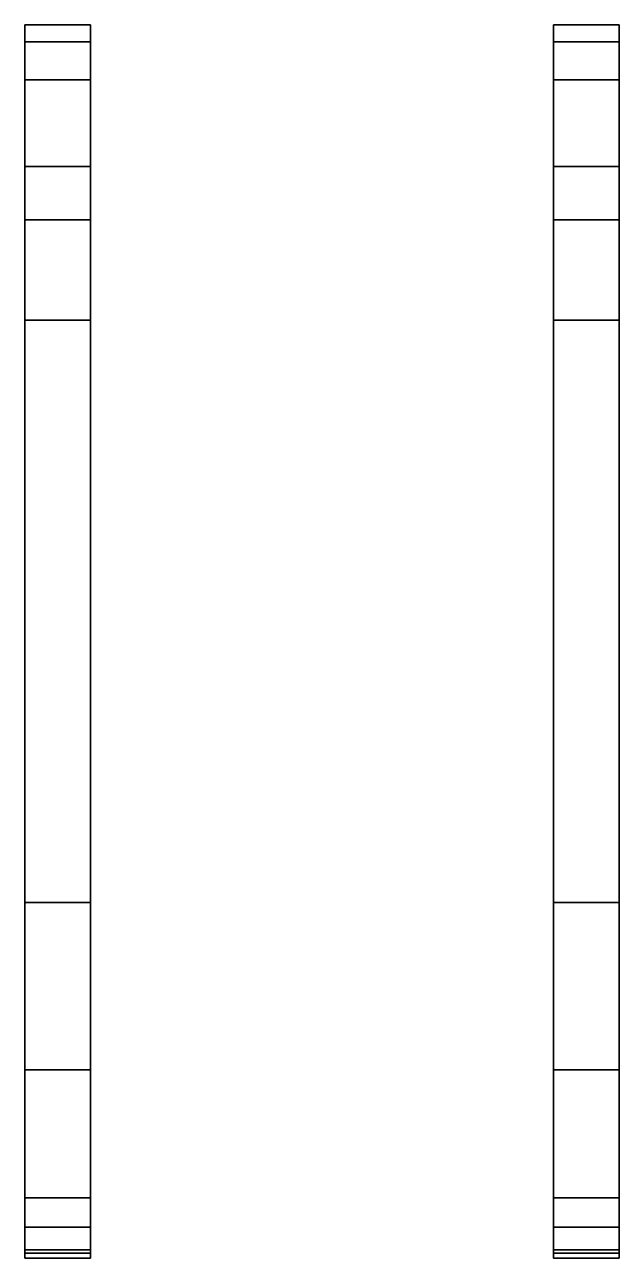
# Model space of a CAD drawing. Extents: x -1.72 to 1.72, y -3.78 to 3.36.
import ezdxf

# ---------------------------------------------------------------- set-up
doc = ezdxf.new("R2010")
doc.units = 0
doc.layers.add('TRACKS', color=3, linetype='CONTINUOUS')

msp = doc.modelspace()

# ---------------------------------------------------------------- linework, layer by layer
at = {"layer": 'TRACKS'}
for points in [[(-1.34, 3.26, 1.56), (-1.34, 3.36, 1.3), (-1.72, 3.36, 1.3), (-1.72, 3.26, 1.56)], [(-1.72, 3.26, 1.56), (-1.72, 3.36, 1.3), (-1.34, 3.36, 1.3), (-1.34, 3.26, 1.56)], [(-1.72, 3.36, 1.3), (-1.72, 3.26, 1.04), (-1.34, 3.26, 1.04), (-1.34, 3.36, 1.3)], [(-1.34, 3.36, 1.3), (-1.34, 3.26, 1.04), (-1.72, 3.26, 1.04), (-1.72, 3.36, 1.3)], [(1.72, 3.36, 1.3), (1.72, 3.26, 1.04), (1.34, 3.26, 1.04), (1.34, 3.36, 1.3)], [(1.34, 3.36, 1.3), (1.34, 3.26, 1.04), (1.72, 3.26, 1.04), (1.72, 3.36, 1.3)], [(1.34, 3.26, 1.56), (1.34, 3.36, 1.3), (1.72, 3.36, 1.3), (1.72, 3.26, 1.56)], [(1.72, 3.26, 1.56), (1.72, 3.36, 1.3), (1.34, 3.36, 1.3), (1.34, 3.26, 1.56)], [(-1.72, 3.26, 1.04), (-1.72, 2.23, 0.32), (-1.34, 2.23, 0.32), (-1.34, 3.26, 1.04)], [(-1.34, 3.26, 1.04), (-1.34, 2.23, 0.32), (-1.72, 2.23, 0.32), (-1.72, 3.26, 1.04)], [(-1.72, 3.04, 1.65), (-1.72, 3.26, 1.56), (-1.34, 3.26, 1.56), (-1.34, 3.04, 1.65)], [(-1.34, 3.04, 1.65), (-1.34, 3.26, 1.56), (-1.72, 3.26, 1.56), (-1.72, 3.04, 1.65)], [(1.34, 3.26, 1.04), (1.34, 2.23, 0.32), (1.72, 2.23, 0.32), (1.72, 3.26, 1.04)], [(1.72, 3.26, 1.04), (1.72, 2.23, 0.32), (1.34, 2.23, 0.32), (1.34, 3.26, 1.04)], [(1.72, 3.04, 1.65), (1.72, 3.26, 1.56), (1.34, 3.26, 1.56), (1.34, 3.04, 1.65)], [(1.34, 3.04, 1.65), (1.34, 3.26, 1.56), (1.72, 3.26, 1.56), (1.72, 3.04, 1.65)], [(-1.72, 2.54, 1.65), (-1.72, 3.04, 1.65), (-1.34, 3.04, 1.65), (-1.34, 2.54, 1.65)], [(-1.34, 2.54, 1.65), (-1.34, 3.04, 1.65), (-1.72, 3.04, 1.65), (-1.72, 2.54, 1.65)], [(1.34, 2.54, 1.65), (1.34, 3.04, 1.65), (1.72, 3.04, 1.65), (1.72, 2.54, 1.65)], [(1.72, 2.54, 1.65), (1.72, 3.04, 1.65), (1.34, 3.04, 1.65), (1.34, 2.54, 1.65)], [(-1.34, -3.43, 1.93), (-1.34, 2.54, 1.65), (-1.72, 2.54, 1.65), (-1.72, -3.43, 1.93)], [(-1.72, -3.43, 1.93), (-1.72, 2.54, 1.65), (-1.34, 2.54, 1.65), (-1.34, -3.43, 1.93)], [(1.72, -3.43, 1.93), (1.72, 2.54, 1.65), (1.34, 2.54, 1.65), (1.34, -3.43, 1.93)], [(1.34, -3.43, 1.93), (1.34, 2.54, 1.65), (1.72, 2.54, 1.65), (1.72, -3.43, 1.93)], [(-1.72, 2.23, 0.32), (-1.72, 1.65, 0.03), (-1.34, 1.65, 0.03), (-1.34, 2.23, 0.32)], [(-1.34, 2.23, 0.32), (-1.34, 1.65, 0.03), (-1.72, 1.65, 0.03), (-1.72, 2.23, 0.32)], [(1.72, 2.23, 0.32), (1.72, 1.65, 0.03), (1.34, 1.65, 0.03), (1.34, 2.23, 0.32)], [(1.34, 2.23, 0.32), (1.34, 1.65, 0.03), (1.72, 1.65, 0.03), (1.72, 2.23, 0.32)], [(-1.34, 1.65, 0.03), (-1.34, -1.72, 0.03), (-1.72, -1.72, 0.03), (-1.72, 1.65, 0.03)], [(-1.72, 1.65, 0.03), (-1.72, -1.72, 0.03), (-1.34, -1.72, 0.03), (-1.34, 1.65, 0.03)], [(1.34, 1.65, 0.03), (1.34, -1.72, 0.03), (1.72, -1.72, 0.03), (1.72, 1.65, 0.03)], [(1.72, 1.65, 0.03), (1.72, -1.72, 0.03), (1.34, -1.72, 0.03), (1.34, 1.65, 0.03)], [(-1.72, -1.72, 0.03), (-1.72, -2.69, 0.38), (-1.34, -2.69, 0.38), (-1.34, -1.72, 0.03)], [(-1.34, -1.72, 0.03), (-1.34, -2.69, 0.38), (-1.72, -2.69, 0.38), (-1.72, -1.72, 0.03)], [(1.34, -1.72, 0.03), (1.34, -2.69, 0.38), (1.72, -2.69, 0.38), (1.72, -1.72, 0.03)], [(1.72, -1.72, 0.03), (1.72, -2.69, 0.38), (1.34, -2.69, 0.38), (1.34, -1.72, 0.03)], [(-1.72, -2.69, 0.38), (-1.72, -3.73, 1.42), (-1.34, -3.73, 1.42), (-1.34, -2.69, 0.38)], [(-1.34, -2.69, 0.38), (-1.34, -3.73, 1.42), (-1.72, -3.73, 1.42), (-1.72, -2.69, 0.38)], [(1.34, -2.69, 0.38), (1.34, -3.73, 1.42), (1.72, -3.73, 1.42), (1.72, -2.69, 0.38)], [(1.72, -2.69, 0.38), (1.72, -3.73, 1.42), (1.34, -3.73, 1.42), (1.34, -2.69, 0.38)], [(-1.34, -3.6, 1.89), (-1.34, -3.43, 1.93), (-1.72, -3.43, 1.93), (-1.72, -3.6, 1.89)], [(-1.72, -3.6, 1.89), (-1.72, -3.43, 1.93), (-1.34, -3.43, 1.93), (-1.34, -3.6, 1.89)], [(1.34, -3.6, 1.89), (1.34, -3.43, 1.93), (1.72, -3.43, 1.93), (1.72, -3.6, 1.89)], [(1.72, -3.6, 1.89), (1.72, -3.43, 1.93), (1.34, -3.43, 1.93), (1.34, -3.6, 1.89)], [(-1.34, -3.75, 1.78), (-1.34, -3.6, 1.89), (-1.72, -3.6, 1.89), (-1.72, -3.75, 1.78)], [(-1.72, -3.75, 1.78), (-1.72, -3.6, 1.89), (-1.34, -3.6, 1.89), (-1.34, -3.75, 1.78)], [(1.72, -3.75, 1.78), (1.72, -3.6, 1.89), (1.34, -3.6, 1.89), (1.34, -3.75, 1.78)], [(1.34, -3.75, 1.78), (1.34, -3.6, 1.89), (1.72, -3.6, 1.89), (1.72, -3.75, 1.78)], [(-1.34, -3.73, 1.42), (-1.34, -3.78, 1.6), (-1.72, -3.78, 1.6), (-1.72, -3.73, 1.42)], [(-1.72, -3.73, 1.42), (-1.72, -3.78, 1.6), (-1.34, -3.78, 1.6), (-1.34, -3.73, 1.42)], [(-1.72, -3.78, 1.6), (-1.72, -3.75, 1.78), (-1.34, -3.75, 1.78), (-1.34, -3.78, 1.6)], [(-1.34, -3.78, 1.6), (-1.34, -3.75, 1.78), (-1.72, -3.75, 1.78), (-1.72, -3.78, 1.6)], [(1.72, -3.73, 1.42), (1.72, -3.78, 1.6), (1.34, -3.78, 1.6), (1.34, -3.73, 1.42)], [(1.34, -3.73, 1.42), (1.34, -3.78, 1.6), (1.72, -3.78, 1.6), (1.72, -3.73, 1.42)], [(1.34, -3.78, 1.6), (1.34, -3.75, 1.78), (1.72, -3.75, 1.78), (1.72, -3.78, 1.6)], [(1.72, -3.78, 1.6), (1.72, -3.75, 1.78), (1.34, -3.75, 1.78), (1.34, -3.78, 1.6)]]:
    msp.add_3dface(points, dxfattribs=at)

doc.saveas('drawing.dxf')
